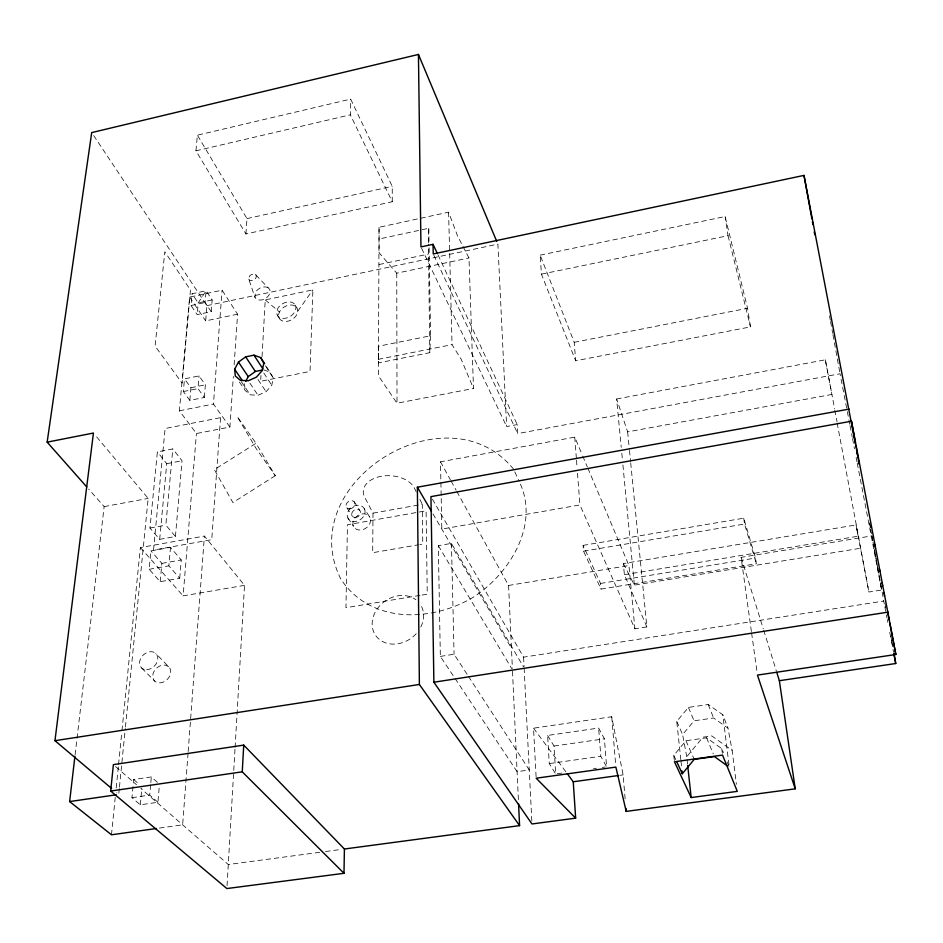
<?xml version="1.0" encoding="UTF-8"?>
<svg xmlns="http://www.w3.org/2000/svg" width="943" height="943" viewBox="0 0 943 943"><rect width="100%" height="100%" fill="white"/><g stroke="black" fill="none" stroke-linecap="round" stroke-linejoin="round"><path stroke-width="0.71" stroke-dasharray="4.71 3.54" d="M392.253 201.743L392.253 186.325L350.655 99.109L197.393 135.179L195.944 150.821L245.946 233.947L392.253 201.743L350.336 114.822L350.655 99.109M462.966 246.382L468.977 257.981L473.492 388.469L397.015 403.215L378.402 375.786L378.32 346.281L430.586 335.779L429.053 244.485M430.586 335.779L429.784 352.682L378.485 362.878L379.039 227.287L448.597 212.187L457.614 236.08L462.294 245.097M416.252 491.916L414.437 488.191A26.215 16.821 3 0 0 381.278 476.274A26.215 16.821 3 0 0 364.67 497.185L373.004 513.145L372.697 552.704L418.48 544.783M429.784 352.682L428.417 244.084M428.452 242.646L428.782 228.289L378.968 239.015M262.048 356.584L265.242 299.898L312.899 289.866L310.011 371.448L260.657 381.29L260.987 375.479M227.051 885.725L235.007 748.966M235.09 747.504L244.52 585.344L204.419 536.072L140.377 547.565L121.942 730.825M234.135 364.906L237.589 314.196L222.077 290.185L189.626 297.104L179.394 410.783L196.427 433.532L229.903 427.049L233.345 376.469M245.946 233.947L246.972 218.611L197.393 135.179M229.903 427.049L213.448 404.052L222.077 290.185M188.058 753.009L182.647 824.83L157.846 828.296M188.164 751.547L204.419 536.072M204.36 397.474L205.374 384.827L199.044 375.915L184.486 378.85L183.355 391.545L189.826 400.362L204.36 397.474L197.995 388.61L199.044 375.915M211.22 311.685L212.151 299.933L206.104 290.75L192.054 293.744L191.016 305.52L197.193 314.632L211.22 311.685L205.126 302.526L206.104 290.75L198.195 302.892L197.193 314.632M244.52 585.344L183.119 595.882L196.427 433.532M237.589 314.196L205.668 320.879L206.918 305.65L93.333 135.038M179.712 578.271L181.245 559.965L170.494 547.4L150.927 550.901L149.147 569.313L160.204 581.666L179.712 578.271L168.868 565.847L170.494 547.4M189.826 400.362L190.91 387.726L184.486 378.85M157.434 782.372L151.328 776.926L133.67 779.519L131.949 797.684L140.307 804.803L157.941 802.269L159.355 785.578M157.941 802.269L149.725 795.114L150.703 783.928M150.833 782.525L151.328 776.926M175.422 536.508L182.023 460.762L172.793 448.939L157.375 451.897L149.949 528.021L159.685 539.349L175.422 536.508L165.838 525.121L172.793 448.939M160.204 581.666L161.878 563.384L150.927 550.901M140.307 804.803L141.827 788.136M159.685 539.349L166.734 463.673L157.375 451.897M119.313 788.572L118.724 794.43L116.72 792.745M119.455 787.11L125.289 728.491M125.431 727.018L148.169 498.399L95.326 435.289M111.474 834.791L115.305 796.717M116.189 787.935L118.405 765.964M118.547 764.502L121.788 732.287M75.11 754.754L104.154 506.603L88.689 489.122M239.416 382.056L245.168 390.496L250.225 394.811L258.028 395.258L266.079 391.675L271.773 385.216L273.317 377.954L265.454 364.894M297.776 311.19L312.899 289.866M687.53 764.03L686.74 756.734L702.948 737.178L711.812 735.929L732.145 750.404L736.4 784.305M674.316 760.494L673.785 755.367L685.962 740.726L706.59 737.803L721.772 748.648L723.387 752.644M686.74 756.734L682.602 734.573L694.095 720.794L713.592 717.988L727.972 728.114L732.145 750.404M680.834 759.787L676.756 721.371L688.437 707.415L708.228 704.527L722.798 714.723L727.972 728.114M275.285 475.696L232.886 502.56L214.344 469.626L256.013 443.304L275.285 475.696L256.472 449.057L237.094 416.393L256.013 443.304M195.944 150.821L350.336 114.822M246.972 218.611L392.253 186.325M212.151 299.933L198.195 302.892L192.054 293.744M379.062 264.547L428.181 254.138M191.016 305.52L205.126 302.526M206.918 305.65L497.892 244.143L506.65 426.554L517.247 424.574L517.719 433.591L840.048 373.758L848.641 418.444M379.039 227.287L379.133 252.842L396.755 273.175L468.977 257.981M540.162 255.14L725.108 216.536L747.563 308.278L750.487 326.891L575.666 360.78L541.435 274.165L540.162 255.14L574.204 342.309L575.666 360.78M541.435 274.165L728.043 235.691L725.108 216.536M190.91 387.726L205.374 384.827M183.355 391.545L197.995 388.61M378.237 359.342L452.039 344.643L461.292 359.46L473.492 388.469M179.394 410.783L213.448 404.052M574.204 342.309L747.563 308.278M166.734 463.673L182.023 460.762M616.628 398.983L825.325 359.802L831.938 394.445L627.637 431.87L616.628 398.983L621.237 447.347M104.154 506.603L148.169 498.399M441.159 495.44L440.487 461.811L574.747 437.139L582.173 454.715M149.949 528.021L165.838 525.121M373.004 513.145L422.287 504.352L422.77 544.04L419.906 544.535M161.878 563.384L181.245 559.965M149.147 569.313L168.868 565.847M630.702 462.872L646.874 626.918L634.898 628.804L579.921 504.953L441.831 529.07L441.194 496.902M468.471 676.402L529.247 769.971L517.106 771.68L440.346 656.399L438.318 545.667L451.449 543.392L523.389 666.748M583.104 545.384L743.721 518.19L755.532 558.044L756.357 563.761L601.009 589.104L583.552 551.172L583.104 545.384L600.538 583.446L601.009 589.104M583.552 551.172L744.546 524.037L756.357 563.761M419.989 595.375L345.951 607.693L347.448 524.768L426.106 510.8L427.25 594.173L421.438 595.139M646.874 626.918L624.384 574.688L623.358 563.56L856.044 524.933L868.904 592.015L881.622 590.012L873.041 542.249M456.801 491.444L508.583 585.462L628.957 565.529L634.898 628.804M624.384 574.688L858.154 536.225L856.044 524.933M751.394 631.492L741.104 557.372L871.485 535.954M600.538 583.446L755.532 558.044M623.358 563.56L634.368 585.108L860.57 548.248M440.346 656.399L454.066 654.23L467.669 675.164M432.424 499.177L523.577 657.165L883.744 601.045L887.009 618.089M536.096 776.784L533.538 728.173L611.724 716.751L623.111 774.875L625.209 799.711M547.635 735.446L554.012 746.031L555.675 773.932L549.262 763.582L547.635 735.446L598.64 728.055L604.416 738.805L606.62 766.812L600.809 756.31L598.64 728.055M131.949 797.684L149.725 795.114M554.012 746.031L604.416 738.805M549.262 763.582L600.809 756.31M557.136 773.731L562.959 772.918M593.524 768.639L596.436 768.239M602.259 767.425L605.17 767.013M620.199 775.276L623.111 774.875M319.736 852.307L228.289 864.507L140.872 788.513M325.535 851.529L341.507 849.395M268.177 287.721C263.498 285.364 257.793 288.299 255.305 292.519L255.011 297.481L256.579 299.226C262.06 301.96 269.285 297.717 270.217 291.811L269.757 289.466L255.482 274.554L252.076 274.319L249.954 275.533L248.516 278.35L255.011 297.481M263.521 369.809L270.217 372.226M168.608 666.701L165.862 665.275A10.019 7.792 -43.9 0 0 155.937 668.752L153.744 671.911A10.019 7.792 -43.9 0 0 156.573 682.319A10.019 7.792 -43.9 0 0 168.396 678.17A10.019 7.792 -43.9 0 0 168.608 666.701L155.678 653.346M265.242 299.898L279.434 311.992M115.588 766.541L136.476 784.694M133.67 779.519L139.882 784.941M513.581 469.201C446.829 386.972 292.872 482.981 340.718 578.872C370.446 624.396 432.542 622.463 474.706 596.33C510.128 572.696 539.632 524.65 519.64 482.427M141.65 668.021L154.817 681.2M255.482 274.554L256.178 275.321C257.486 279.104 250.932 282.782 248.681 279.234M140.377 547.565L183.119 595.882M533.538 728.173L566.342 772.447M241.219 381.561L250.225 394.811M189.626 297.104L205.668 320.879M249.907 383.188L258.028 395.258M347.861 517.919L353.507 526.394M258.028 379.569L266.079 391.675M346.871 507.817L352.576 516.446M263.804 373.063L271.773 385.216M354.085 501.641L359.719 510.316M265.384 365.766L273.317 377.954M364.434 508.843A9.465 7.52 -33.4 0 1 354.91 521.538A9.465 7.52 -33.4 0 1 349.134 509.821A9.465 7.52 -33.4 0 1 364.434 508.843L369.951 517.401A9.395 7.497 -33.5 0 1 360.521 530.025A9.395 7.497 -33.5 0 1 354.757 518.344A9.395 7.497 -33.5 0 1 369.951 517.401M277.254 315.033L279.14 318.097M295.324 305.202A10.29 7.414 -30.5 0 1 284.703 318.333A10.29 7.414 -30.5 0 1 278.869 306.899A10.29 7.414 -30.5 0 1 295.324 305.202L297.163 308.29A10.267 7.403 -30.5 0 1 286.578 321.398A10.267 7.403 -30.5 0 1 280.743 309.964A10.267 7.403 -30.5 0 1 297.163 308.29M438.318 545.667L511.695 668.563M432.931 513.852L511.46 648.218M440.487 461.811L450.424 479.846M451.131 481.13L456.094 490.148M419.871 499.377L422.287 504.352M421.58 248.233L506.65 426.554M433.863 255.294L517.719 433.591M438.012 254.928L517.247 424.574M673.785 755.367L676.225 760.624M514.795 471.854L519.027 481.107M676.756 721.371L682.602 734.573M685.962 740.726L694.213 759.374M582.739 456.058L587.3 466.879M587.878 468.223L628.957 565.529M688.437 707.415L694.095 720.794M706.59 737.803L713.285 753.881M727.147 761.968L729.304 767.296L722.798 714.723M708.228 704.527L713.592 717.988M741.104 557.372L763.276 628.851M763.712 630.254L776.325 670.897M728.043 235.691L750.487 326.891M848.912 419.894L849.749 424.22M850.02 425.658L852.236 437.187M852.519 438.636L854.452 448.727M856.126 457.379L856.951 461.705M857.234 463.143L881.622 590.012M887.292 619.504L887.835 622.345M889.744 632.281L892.75 647.9M893.021 649.326L893.563 652.167M825.325 359.802L834.638 408.849M834.732 410.146L837.054 421.804M837.16 423.101L868.904 592.015M829.522 315.846L830.311 320.184M830.571 321.634L832.681 333.221M832.94 334.659L840.048 373.758M869.694 522.74L870.472 527.09M872.027 535.789L872.817 540.139M874.373 548.838L875.151 553.187M875.41 554.637L877.497 566.248M877.756 567.698L883.744 601.045M869.67 523.436L870.448 527.774M870.707 529.223L871.745 535.011M872.004 536.461L872.782 540.799M884.994 603.249L886.267 610.427M890.887 636.254L891.654 640.568M891.901 641.994L892.927 647.735M743.721 518.19L744.546 524.037M751.595 632.942L757.253 673.644M721.772 748.648L722.397 753.799M680.987 761.213L681.589 766.789M244.437 383.718L245.168 390.496M627.637 431.87L629.323 448.951M629.464 450.377L630.561 461.492M621.791 453.206L622.356 459.076M622.91 464.934L634.368 585.108M611.724 716.751L615.744 765.657M574.747 437.139L576.397 458.781M576.515 460.219L577.057 467.433M577.505 473.209L579.921 504.953M523.577 657.165L524.06 666.666M524.131 668.021L531.817 821.058M508.583 585.462L512.379 668.387M512.509 671.275L518.438 800.843M448.597 212.187L452.039 344.643M451.449 543.392L454.066 654.23M428.782 228.289L429.03 243.011M378.32 346.281L378.485 362.878M396.755 273.175L397.015 403.215M421.568 606.538A27.206 22.679 -35.8 0 1 420.719 627.201M416.217 633.684A27.206 22.679 -35.8 0 1 379.829 639.802A27.206 22.679 -35.8 0 1 379.51 605.984A27.206 22.679 -35.8 0 1 415.898 599.76M220.556 417.678L211.727 539.667L153.52 550.075L165.096 428.511L220.556 417.678M190.462 290.043L182.105 383.141L155.088 346.105L164.813 251.781L190.462 290.043M354.945 517.459A4.727 3.76 -33.4 0 0 360.474 511.577A4.727 3.76 -33.4 0 0 353.036 511.13A4.727 3.76 -33.4 0 0 354.945 517.459M349.252 508.819A4.774 3.772 -33.3 0 0 354.827 502.902A4.774 3.772 -33.3 0 0 347.342 502.466A4.774 3.772 -33.3 0 0 349.252 508.819M146.707 669.707A10.161 7.839 -43.6 0 0 157.387 655.892A10.161 7.839 -43.6 0 0 141.945 656.493A10.161 7.839 -43.6 0 0 146.707 669.707"/><path stroke-width="1.41" d="M343.995 873.301L344.407 849.006L243.73 745.111L113.384 764.632L110.685 791.047L226.886 888.554L343.995 873.301L242.257 771.834L243.73 745.111M156.385 828.508L111.474 834.791L69.629 801.574L74.933 756.215M111.604 788.431L54.953 740.691L93.44 433.037L47.15 442.149L91.707 132.598L418.444 54.446L496.749 241.432M245.71 381.349L248.245 376.622L255.341 371.459L262.166 370.08M260.692 357.574L263.792 363.326L262.213 370.623L256.425 377.141L248.28 380.772L240.406 380.347L235.314 376.033L234.618 369.208L238.473 362.077L245.675 356.855L253.938 355.169L260.692 357.574L264.665 363.68M676.826 761.932L682.319 773.755L694.213 759.374L714.405 756.569L727.006 765.645M437.387 253.608L433.049 244.331L420.955 246.913L418.444 54.446M855.372 443.835L803.99 175.398L433.238 253.962L433.049 244.331M344.407 849.006L519.581 825.632L419.387 684.465L417.372 487.213L849.136 409.097M575.654 818.147L536.166 778.211L615.862 767.095L626.199 811.393L795.232 788.831L757.453 675.094L895.85 654.501L851.482 421.215L430.951 496.631L433.886 682.225L531.97 823.97L575.654 818.147L573.25 781.771L567.203 773.614M54.953 740.691L419.387 684.465M433.886 682.225L888.353 612.101M776.749 672.3L779.366 680.705L895.744 663.518L893.952 653.475M110.685 791.047L242.257 771.834M69.629 801.574L116.26 794.796M573.25 781.771L618.738 775.476M691.172 797.554L737.285 791.366L722.55 755.084L674.445 761.779L691.172 797.554L687.695 765.48M47.15 442.149L86.756 486.942M234.618 369.208L241.986 380.088M238.473 362.077L248.245 376.622M245.675 356.855L255.341 371.459M253.938 355.169L262.732 368.595M417.372 487.213L431.446 511.306M874.585 544.3L875.139 547.164M879.277 568.629L879.831 571.493M882.047 582.939L882.601 585.803M883.98 592.958L884.534 595.823M887.846 612.997L889.225 620.152M889.779 623.017L895.85 654.501M893.834 653.582L895.744 663.518M803.99 175.398L811.888 218.835M812.406 221.735L812.937 224.623M814.245 231.872L814.776 234.76M851.482 421.215L855.384 442.974M855.902 445.874L859.026 463.272M856.668 451.072L857.187 453.96M858.495 461.198L859.014 464.097M779.366 680.705L795.232 788.831M682.025 770.961L682.319 773.755M625.952 808.469L626.199 811.393M518.579 803.754L519.581 825.632"/></g></svg>
